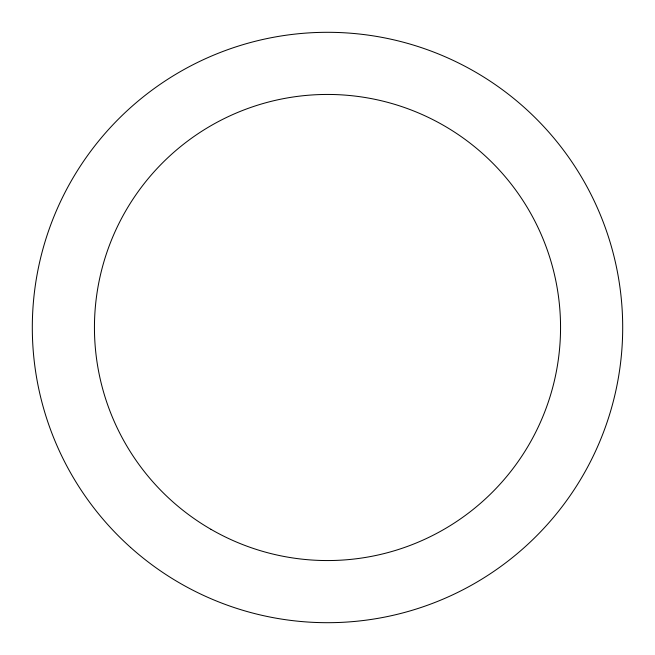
<?xml version="1.0" encoding="UTF-8"?>
<svg xmlns="http://www.w3.org/2000/svg" width="655" height="655" viewBox="0 0 655 655"><rect width="100%" height="100%" fill="white"/><g stroke="black" fill="none" stroke-linecap="round" stroke-linejoin="round"><path stroke-width="0.98" d="M130.599 547.433A295.2 295.2 0 0 0 616.42 388.055A295.2 295.2 0 0 0 235.481 47.013A295.2 295.2 0 0 0 130.599 547.433M210.976 529.33A233.049 233.049 0 0 0 560.549 327.5A233.049 233.049 0 0 0 210.976 125.67A233.049 233.049 0 0 0 210.976 529.33"/></g></svg>
